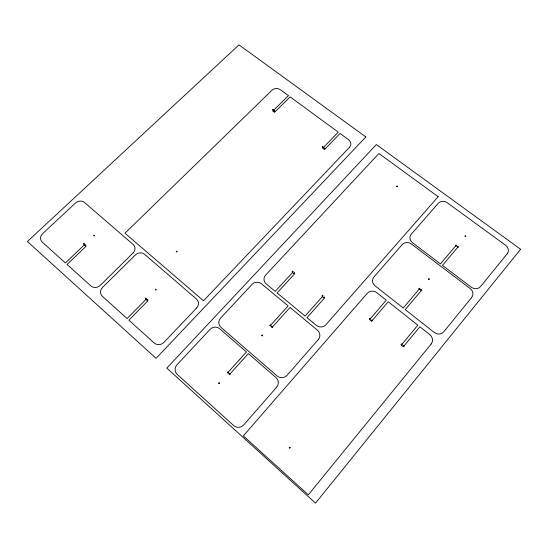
<?xml version="1.0" encoding="UTF-8"?>
<svg xmlns="http://www.w3.org/2000/svg" width="548" height="548" viewBox="0 0 548 548"><rect width="100%" height="100%" fill="white"/><g stroke="black" fill="none" stroke-linecap="round" stroke-linejoin="round"><path stroke-width="0.82" d="M322.964 295.893C322.046 297.667 321.546 294.276 322.964 295.893M323.827 297.42C325.067 299.167 324.93 295.66 323.827 297.42M465.793 236.174C464.875 237.805 464.464 234.537 465.793 236.174M322.347 146.994C323.704 148.378 323.094 145.487 322.347 146.994M324.128 148.316C325.485 149.714 324.896 146.802 324.128 148.316M176.257 251.621C177.566 253.169 177.189 249.861 176.257 251.621M456.546 245.518C455.71 247.162 455.107 243.922 456.546 245.518M457.491 246.901C458.738 248.593 458.498 245.401 457.505 246.833M155.365 289.639C156.612 291.262 156.447 287.878 155.365 289.639M290.159 447.695C289.077 449.826 288.734 445.764 290.159 447.695M293.077 271.637C292.022 273.459 291.769 270.027 293.077 271.637M293.906 273.13C295.091 274.815 295.057 271.466 293.906 273.13M146.158 298.379C145.473 300.256 144.617 296.927 146.158 298.379M146.871 299.982C148.152 301.578 147.926 298.222 146.885 299.914M428.474 279.062C429.605 280.857 429.673 277.48 428.474 279.028M420.98 290.235C422.138 292.036 422.207 288.597 420.98 290.235M418.967 288.673C420.124 290.447 420.124 287.138 418.973 288.604M271.781 327.06C272.911 328.896 273.007 325.272 271.781 327.06M269.863 325.437C271.082 327.231 271.007 323.628 269.863 325.437M261.759 335.479C263.067 337.232 262.869 333.664 261.766 335.438M273.274 109.758C272.541 111.278 271.931 108.477 273.274 109.758M274.014 110.997C275.212 112.34 274.945 109.593 274.021 110.943M403.191 346C404.499 347.857 404.28 344.247 403.191 346M401.129 344.343C402.047 346.261 402.636 342.836 401.143 344.267M396.56 186.286C397.725 187.875 397.663 184.786 396.56 186.286M228.427 372.489C227.276 374.448 227.098 370.729 228.427 372.489M229.242 374.154C230.496 376.038 230.304 372.27 229.242 374.154M372.448 320.491C371.428 322.265 371.106 318.731 372.448 320.491M94.523 235.482C93.715 237.25 93.112 234.092 94.523 235.482M369.366 318.765C370.688 320.566 370.4 317.018 369.366 318.765M218.625 383.162C219.823 385.08 219.823 381.285 218.625 383.162M84.289 243.744C83.317 245.525 83.049 242.243 84.289 243.778M84.926 245.257C86.036 246.799 86.132 243.552 84.94 245.189M520.6 249.278L315.525 503.133L166.804 368.092L376.353 144.576L520.6 249.278M471.705 297.454L443.784 331.787A7.014 6.412 32.3 0 1 434.187 332.431L405.253 309.613L421.515 290.303L419.501 288.748L403.232 308.017L375.051 285.803A6.713 6.206 19.9 0 1 373.942 276.959L402.232 244.572A6.617 5.973 19.4 0 1 411.39 243.97L470.122 288.488A6.905 6.179 29.1 0 1 471.705 297.454M507.229 253.758L480.582 286.529A6.871 6.103 28.3 0 1 471.212 287.152L442.489 265.403L458.018 246.97L456.018 245.477L440.482 263.883L412.493 242.696A6.59 5.905 19.3 0 1 411.24 234.256L438.277 203.294A6.494 5.692 19 0 1 447.223 202.719L505.516 245.196A6.768 5.884 26.4 0 1 507.229 253.758M431.18 343.986L308.325 494.837L243.346 435.886L367.331 293.262A6.747 6.288 21.3 0 1 376.702 292.646L386.244 300.188L369.605 319.614L371.599 321.224L388.231 301.763L417.816 325.163L401.266 345.11L403.321 346.768L419.857 326.779L429.762 334.616A7.021 6.473 33.6 0 1 431.18 343.986M438.16 196.684L325.882 324.765A6.768 6.487 14.9 0 1 316.354 325.402L306.99 317.662L324.217 298.297L322.293 296.728L305.058 316.059L277.103 292.933L294.392 274.069L292.516 272.541L275.219 291.372L266.205 283.912A6.59 6.22 -2.4 0 1 265.616 275.137L378.908 153.495L438.16 196.684M276.582 387.299L243.737 424.885A7.261 7.083 -64.4 0 1 233.66 425.577L177.21 374.4A7.062 6.72 -38.8 0 1 177.038 364.728L210.062 329.369A6.85 6.562 -24.1 0 1 219.659 328.725L246.456 351.953L227.872 372.489L229.797 374.188L248.374 353.618L275.911 377.483A6.994 6.96 -18.4 0 1 276.582 387.299M318.306 339.555L287.022 375.353A6.946 6.877 6.2 0 1 277.199 376.024L220.947 327.334A6.795 6.501 -19 0 1 220.57 318.121L252.073 284.385A6.651 6.302 -6.2 0 1 261.437 283.761L288.125 305.894L270.404 325.478L272.322 327.101L290.043 307.476L317.45 330.204A6.843 6.61 15.5 0 1 318.306 339.555M365.838 136.945L156.064 358.337L27.4 241.51L238.99 44.868L365.838 136.945M196.65 307.983L163.893 342.418A6.918 6.473 -33 0 1 154.269 343.062L128.869 320.169L147.85 300.811L146.076 299.242L127.095 318.573L102.366 296.283A6.782 6.117 -29.5 0 1 102.558 287.412L135.397 254.923A6.603 5.966 -22.9 0 1 144.583 254.327L196.389 298.989A6.727 6.316 -22.4 0 1 196.65 307.983M349.528 147.261L203.514 300.763L124.971 233.215L272 90.221A5.932 5.035 -0.9 0 1 280.35 89.701L288.474 95.653L272.815 111.073L274.514 112.333L290.166 96.893L338.274 132.143L322.717 148.248L324.491 149.57L340.041 133.438L348.617 139.726A6.138 5.336 6.3 0 1 349.528 147.261M133.116 252.943L100.277 285.364A6.754 6.042 -29 0 1 90.934 285.981L67.075 264.472L86.077 246.23L84.413 244.757L65.404 262.965L42.155 242.011A6.624 5.72 -27.3 0 1 42.621 233.654L75.48 203.013A6.453 5.583 -22.9 0 1 84.399 202.438L133.164 244.477A6.569 5.898 -22.9 0 1 133.116 252.943"/></g></svg>
